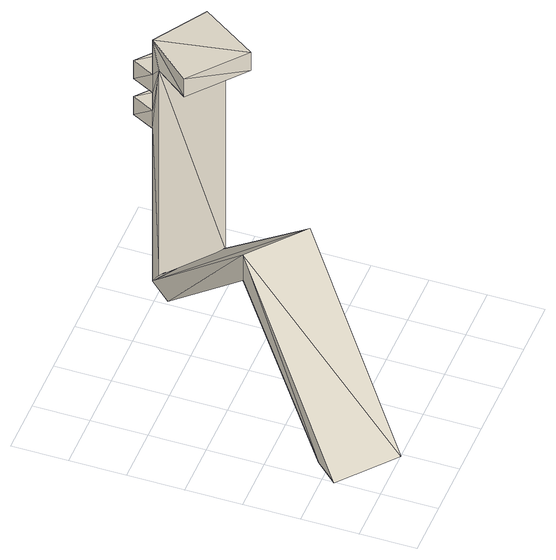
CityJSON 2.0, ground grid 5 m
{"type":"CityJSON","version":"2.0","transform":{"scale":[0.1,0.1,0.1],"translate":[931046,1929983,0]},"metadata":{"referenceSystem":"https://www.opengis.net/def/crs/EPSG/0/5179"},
"CityObjects":{
"building1":{"type":"Building","geometry":[{"type":"MultiSurface","lod":"3","boundaries":[[[0,1,2]],[[3,2,1]],[[2,3,4]],[[5,4,3]],[[4,5,6]],[[7,6,5]],[[6,7,8]],[[9,8,7]],[[8,9,10]],[[11,10,9]],[[10,11,12]],[[13,12,11]],[[12,13,14]],[[15,14,13]],[[14,15,16]],[[17,16,15]],[[16,17,18]],[[19,18,17]],[[18,19,20]],[[21,20,19]],[[20,21,22]],[[23,22,21]],[[22,23,24]],[[25,24,23]],[[24,25,26]],[[27,26,25]],[[26,27,0]],[[1,0,27]],[[27,25,1]],[[25,23,1]],[[19,17,21]],[[21,17,23]],[[17,15,23]],[[13,11,15]],[[11,9,15]],[[15,9,23]],[[9,7,23]],[[23,7,1]],[[1,7,3]],[[7,5,3]],[[4,6,2]],[[12,14,10]],[[10,14,8]],[[18,20,16]],[[20,22,16]],[[16,22,14]],[[14,22,8]],[[8,22,6]],[[26,0,24]],[[24,0,22]],[[22,0,6]],[[6,0,2]],[[28,29,30]],[[31,30,29]],[[30,31,32]],[[33,32,31]],[[32,33,26]],[[27,26,33]],[[26,27,34]],[[35,34,27]],[[34,35,36]],[[37,36,35]],[[36,37,28]],[[29,28,37]],[[27,33,35]],[[33,31,35]],[[31,29,35]],[[29,37,35]],[[36,28,34]],[[28,30,34]],[[30,32,34]],[[32,26,34]]]}]}
},
"vertices":[
[219,230,170],[172,260,170],[229,240,170],[182,280,170],[229,240,190],[182,280,190],[219,230,190],[172,260,190],[219,230,210],[172,260,210],[229,240,210],[182,280,210],[229,240,230],[182,280,230],[219,230,230],[172,260,230],[219,230,268],[172,260,268],[186,180,268],[138,220,268],[186,180,248],[138,220,248],[208,210,248],[160,250,248],[208,210,20],[160,250,20],[219,230,0],[172,260,0],[65,20,0],[18,60,0],[134,110,113],[86,150,113],[203,200,0],[154,240,0],[134,110,141],[86,150,141],[48,0,0],[0,40,0]
]}
